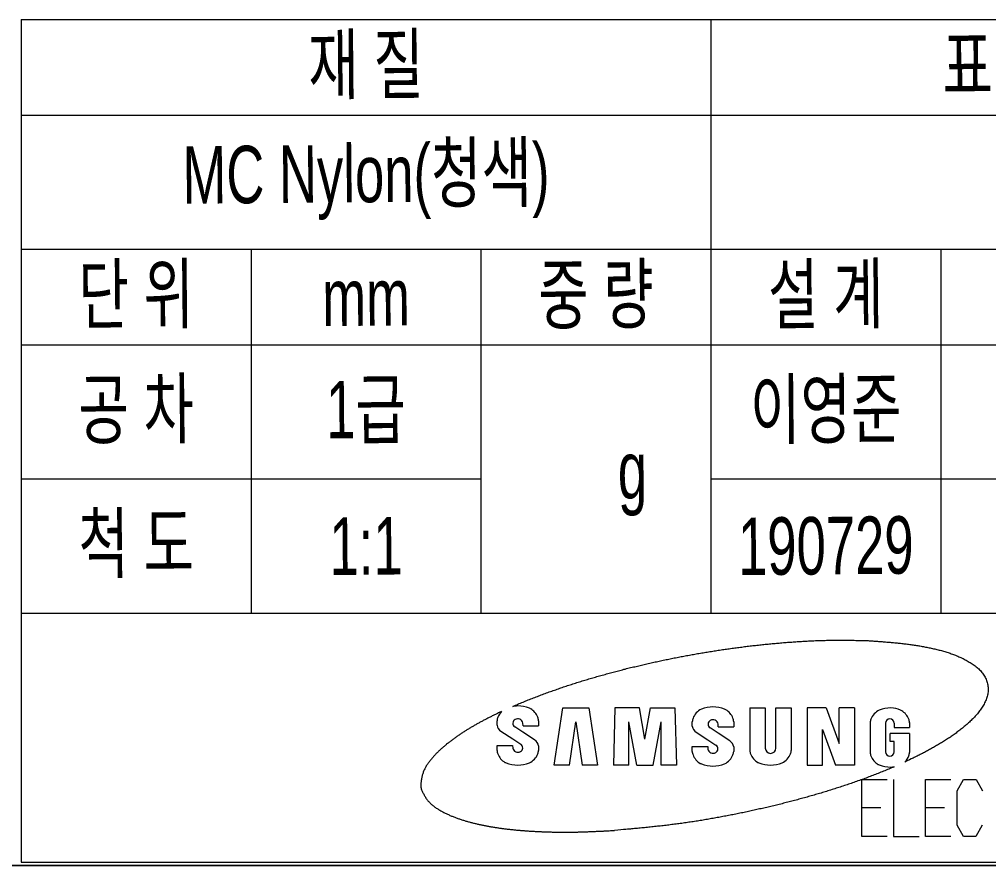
# Model space of a CAD drawing. Header units: millimetres. Extents: x 5 to 411, y 2 to 297.
# Drawn here: x 274.7 to 325.3, y 12.1 to 56.2 of the extents above; entities that cross this region are included whole.
import ezdxf

# ---------------------------------------------------------------- set-up
doc = ezdxf.new("R2010")
doc.units = ezdxf.units.MM
doc.layers.add('1', color=7, linetype='Continuous')
doc.styles.add('굴림', font='굴림')

# ---------------------------------------------------------------- blocks, each defined once
blk = doc.blocks.new('TabularNote1')
at = {"layer": '1', "color": 163, "linetype": 'Continuous', "lineweight": 18}
for p, q in [((274.78, 56.249), (286.78, 56.249)), ((274.78, 56.249), (274.78, 51.249)), ((286.78, 56.249), (298.78, 56.249)), ((298.78, 56.249), (310.78, 56.249)), ((310.78, 56.249), (310.78, 51.249)), ((310.78, 56.249), (322.78, 56.249)), ((322.78, 56.249), (334.78, 56.249)), ((274.78, 51.249), (286.78, 51.249)), ((274.78, 51.249), (274.78, 44.249)), ((286.78, 51.249), (298.78, 51.249)), ((298.78, 51.249), (310.78, 51.249)), ((310.78, 51.249), (322.78, 51.249)), ((310.78, 51.249), (310.78, 44.249)), ((322.78, 51.249), (334.78, 51.249)), ((274.78, 44.249), (286.78, 44.249)), ((274.78, 44.249), (274.78, 39.249)), ((286.78, 44.249), (298.78, 44.249)), ((286.78, 44.249), (286.78, 39.249)), ((298.78, 44.249), (310.78, 44.249)), ((298.78, 44.249), (298.78, 39.249)), ((310.78, 44.249), (322.78, 44.249)), ((310.78, 44.249), (310.78, 39.249)), ((322.78, 44.249), (334.78, 44.249)), ((322.78, 44.249), (322.78, 39.249)), ((274.78, 39.249), (286.78, 39.249)), ((274.78, 39.249), (274.78, 32.249)), ((286.78, 39.249), (298.78, 39.249)), ((286.78, 39.249), (286.78, 32.249)), ((298.78, 39.249), (310.78, 39.249)), ((298.78, 39.249), (298.78, 32.249)), ((310.78, 39.249), (322.78, 39.249)), ((310.78, 39.249), (310.78, 32.249)), ((322.78, 39.249), (334.78, 39.249)), ((322.78, 39.249), (322.78, 32.249)), ((274.78, 32.249), (286.78, 32.249)), ((274.78, 32.249), (274.78, 25.249)), ((286.78, 32.249), (298.78, 32.249)), ((286.78, 32.249), (286.78, 25.249)), ((298.78, 32.249), (298.78, 25.249)), ((310.78, 32.249), (322.78, 32.249)), ((310.78, 32.249), (310.78, 25.249)), ((322.78, 32.249), (334.78, 32.249)), ((322.78, 32.249), (322.78, 25.249)), ((274.78, 25.249), (286.78, 25.249)), ((274.78, 25.249), (274.78, 18.249)), ((286.78, 25.249), (298.78, 25.249)), ((298.78, 25.249), (310.78, 25.249)), ((310.78, 25.249), (322.78, 25.249)), ((322.78, 25.249), (334.78, 25.249)), ((274.78, 18.249), (274.78, 12.249)), ((274.78, 12.249), (286.78, 12.249)), ((286.78, 12.249), (298.78, 12.249)), ((298.78, 12.249), (310.78, 12.249)), ((310.78, 12.249), (322.78, 12.249)), ((322.78, 12.249), (334.78, 12.249))]:
    blk.add_line(p, q, dxfattribs=at)
at = {"layer": '1', "color": 18, "linetype": 'Continuous', "lineweight": 13, "char_height": 3, "attachment_point": 5, "rotation": 0.5, "line_spacing_factor": 1.067592, "style": '굴림'}
for s, insert in [('\\W0.7000;재 질', (292.78, 53.749)), ('\\W0.7000;표 면 처 리', (329.28, 53.749)), ('\\W0.7000;MC Nylon(청색)', (292.78, 47.749)), ('\\W0.7000;단 위', (280.78, 41.749)), ('\\W0.7000;중 량', (304.78, 41.749)), ('\\W0.7000;설 계', (316.78, 41.749)), ('\\W0.7000;mm', (292.78, 41.749)), ('\\W0.7000;공 차', (280.78, 35.749)), ('\\W0.7000;1급', (292.78, 35.749)), ('\\W0.7000;이영준', (316.78, 35.749)), ('\\W0.7000;     g', (304.78, 32.249)), ('\\W0.7000;척 도', (280.78, 28.749)), ('\\W0.7000;1:1', (292.78, 28.749)), ('\\W0.7000;190729', (316.78, 28.749))]:
    blk.add_mtext(s, dxfattribs=dict(at, insert=insert))

msp = doc.modelspace()

# ---------------------------------------------------------------- linework, layer by layer
at = {"layer": '1', "color": 18, "linetype": 'Continuous', "lineweight": 18}
for p, q in [((315.654, 23.779), (315.727, 23.783)), ((315.727, 23.783), (315.799, 23.787)), ((315.799, 23.787), (315.872, 23.791)), ((315.872, 23.791), (315.945, 23.795)), ((315.945, 23.795), (316.018, 23.798)), ((316.018, 23.798), (316.09, 23.802)), ((316.09, 23.802), (316.163, 23.805)), ((316.163, 23.805), (316.236, 23.808)), ((316.236, 23.808), (316.309, 23.811)), ((316.309, 23.811), (316.381, 23.813)), ((316.381, 23.813), (316.454, 23.816)), ((316.454, 23.816), (316.527, 23.818)), ((316.527, 23.818), (316.6, 23.82)), ((316.6, 23.82), (316.673, 23.822)), ((316.673, 23.822), (316.745, 23.824)), ((316.745, 23.824), (316.818, 23.825)), ((316.818, 23.825), (316.891, 23.827)), ((316.891, 23.827), (316.964, 23.828)), ((316.964, 23.828), (317.036, 23.829)), ((317.036, 23.829), (317.109, 23.83)), ((317.109, 23.83), (317.182, 23.83)), ((317.182, 23.83), (317.255, 23.831)), ((317.255, 23.831), (317.328, 23.831)), ((317.328, 23.831), (317.401, 23.832)), ((317.401, 23.832), (317.473, 23.832)), ((317.473, 23.832), (317.546, 23.832)), ((317.546, 23.832), (317.618, 23.831)), ((317.618, 23.831), (317.691, 23.831)), ((317.691, 23.831), (317.765, 23.831)), ((317.765, 23.831), (317.84, 23.83)), ((317.84, 23.83), (317.915, 23.83)), ((317.915, 23.83), (317.985, 23.829)), ((317.985, 23.829), (318.056, 23.828)), ((318.056, 23.828), (318.12, 23.827)), ((318.12, 23.827), (318.183, 23.827)), ((318.183, 23.827), (318.265, 23.826)), ((318.265, 23.826), (318.347, 23.824)), ((318.347, 23.824), (318.473, 23.822)), ((318.473, 23.822), (318.599, 23.82)), ((318.599, 23.82), (318.765, 23.817)), ((318.765, 23.817), (318.93, 23.814)), ((318.93, 23.814), (318.99, 23.81)), ((318.99, 23.81), (319.051, 23.806)), ((319.051, 23.806), (319.112, 23.802)), ((319.112, 23.802), (319.172, 23.797)), ((319.172, 23.797), (319.233, 23.793)), ((319.233, 23.793), (319.293, 23.788)), ((319.293, 23.788), (319.354, 23.784)), ((319.354, 23.784), (319.414, 23.78)), ((310.949, 23.271), (311.021, 23.282)), ((311.021, 23.282), (311.093, 23.293)), ((311.093, 23.293), (311.165, 23.304)), ((311.165, 23.304), (311.237, 23.315)), ((311.237, 23.315), (311.309, 23.326)), ((311.309, 23.326), (311.381, 23.337)), ((311.381, 23.337), (311.453, 23.347)), ((311.453, 23.347), (311.525, 23.358)), ((311.525, 23.358), (311.597, 23.368)), ((311.597, 23.368), (311.669, 23.379)), ((311.669, 23.379), (311.741, 23.389)), ((311.741, 23.389), (311.813, 23.399)), ((311.813, 23.399), (311.885, 23.409)), ((311.885, 23.409), (311.958, 23.419)), ((311.958, 23.419), (312.03, 23.428)), ((312.03, 23.428), (312.102, 23.438)), ((312.102, 23.438), (312.174, 23.448)), ((312.174, 23.448), (312.247, 23.457)), ((312.247, 23.457), (312.319, 23.466)), ((312.319, 23.466), (312.391, 23.476)), ((312.391, 23.476), (312.463, 23.485)), ((312.463, 23.485), (312.536, 23.494)), ((312.536, 23.494), (312.608, 23.503)), ((312.608, 23.503), (312.68, 23.512)), ((312.68, 23.512), (312.752, 23.52)), ((312.752, 23.52), (312.825, 23.529)), ((312.825, 23.529), (312.897, 23.537)), ((312.897, 23.537), (312.969, 23.546)), ((312.969, 23.546), (313.042, 23.554)), ((313.042, 23.554), (313.114, 23.562)), ((313.114, 23.562), (313.186, 23.57)), ((313.186, 23.57), (313.259, 23.578)), ((313.259, 23.578), (313.331, 23.586)), ((313.331, 23.586), (313.404, 23.594)), ((313.404, 23.594), (313.476, 23.601)), ((313.476, 23.601), (313.549, 23.609)), ((313.549, 23.609), (313.621, 23.616)), ((313.621, 23.616), (313.693, 23.623)), ((313.693, 23.623), (313.766, 23.631)), ((313.766, 23.631), (313.838, 23.638)), ((313.838, 23.638), (313.911, 23.645)), ((313.911, 23.645), (313.983, 23.652)), ((313.983, 23.652), (314.056, 23.658)), ((314.056, 23.658), (314.128, 23.665)), ((314.128, 23.665), (314.201, 23.671)), ((314.201, 23.671), (314.273, 23.678)), ((314.273, 23.678), (314.346, 23.684)), ((314.346, 23.684), (314.419, 23.69)), ((314.419, 23.69), (314.491, 23.697)), ((314.491, 23.697), (314.564, 23.703)), ((314.564, 23.703), (314.636, 23.709)), ((314.636, 23.709), (314.709, 23.714)), ((314.709, 23.714), (314.782, 23.72)), ((314.782, 23.72), (314.854, 23.726)), ((314.854, 23.726), (314.927, 23.731)), ((314.927, 23.731), (314.999, 23.737)), ((314.999, 23.737), (315.072, 23.742)), ((315.072, 23.742), (315.145, 23.747)), ((315.145, 23.747), (315.217, 23.752)), ((315.217, 23.752), (315.29, 23.757)), ((315.29, 23.757), (315.363, 23.762)), ((315.363, 23.762), (315.436, 23.766)), ((315.436, 23.766), (315.508, 23.771)), ((315.508, 23.771), (315.581, 23.775)), ((315.581, 23.775), (315.654, 23.779)), ((319.414, 23.78), (319.475, 23.775)), ((319.475, 23.775), (319.535, 23.771)), ((319.535, 23.771), (319.595, 23.766)), ((319.595, 23.766), (319.656, 23.761)), ((319.656, 23.761), (319.716, 23.757)), ((319.716, 23.757), (319.777, 23.752)), ((319.777, 23.752), (319.837, 23.747)), ((319.837, 23.747), (319.898, 23.742)), ((319.898, 23.742), (319.958, 23.737)), ((319.958, 23.737), (320.018, 23.732)), ((320.018, 23.732), (320.079, 23.727)), ((320.079, 23.727), (320.139, 23.721)), ((320.139, 23.721), (320.199, 23.716)), ((320.199, 23.716), (320.26, 23.71)), ((320.26, 23.71), (320.32, 23.705)), ((320.32, 23.705), (320.38, 23.699)), ((320.38, 23.699), (320.44, 23.693)), ((320.44, 23.693), (320.5, 23.687)), ((320.5, 23.687), (320.56, 23.681)), ((320.56, 23.681), (320.621, 23.674)), ((320.621, 23.674), (320.681, 23.668)), ((320.681, 23.668), (320.741, 23.661)), ((320.741, 23.661), (320.801, 23.654)), ((320.801, 23.654), (320.861, 23.647)), ((320.861, 23.647), (320.921, 23.64)), ((320.921, 23.64), (320.981, 23.633)), ((320.981, 23.633), (321.04, 23.625)), ((321.04, 23.625), (321.1, 23.618)), ((321.1, 23.618), (321.16, 23.61)), ((321.16, 23.61), (321.22, 23.602)), ((321.22, 23.602), (321.279, 23.593)), ((321.279, 23.593), (321.339, 23.585)), ((321.339, 23.585), (321.399, 23.576)), ((321.399, 23.576), (321.458, 23.567)), ((321.458, 23.567), (321.518, 23.558)), ((321.518, 23.558), (321.577, 23.549)), ((321.577, 23.549), (321.637, 23.539)), ((321.637, 23.539), (321.696, 23.529)), ((321.696, 23.529), (321.756, 23.519)), ((321.756, 23.519), (321.815, 23.509)), ((321.815, 23.509), (321.874, 23.498)), ((321.874, 23.498), (321.933, 23.487)), ((321.933, 23.487), (321.992, 23.476)), ((321.992, 23.476), (322.051, 23.464)), ((322.051, 23.464), (322.11, 23.453)), ((322.11, 23.453), (322.169, 23.441)), ((322.169, 23.441), (322.228, 23.428)), ((322.228, 23.428), (322.287, 23.416)), ((322.287, 23.416), (322.346, 23.403)), ((322.346, 23.403), (322.405, 23.389)), ((322.405, 23.389), (322.463, 23.376)), ((322.463, 23.376), (322.522, 23.362)), ((322.522, 23.362), (322.58, 23.348)), ((322.58, 23.348), (322.639, 23.333)), ((322.639, 23.333), (322.697, 23.318)), ((322.697, 23.318), (322.755, 23.303)), ((322.755, 23.303), (322.814, 23.287)), ((322.814, 23.287), (322.872, 23.271)), ((308.155, 22.755), (308.226, 22.771)), ((308.226, 22.771), (308.298, 22.786)), ((308.298, 22.786), (308.369, 22.8)), ((308.369, 22.8), (308.44, 22.815)), ((308.44, 22.815), (308.512, 22.83)), ((308.512, 22.83), (308.583, 22.845)), ((308.583, 22.845), (308.654, 22.859)), ((308.654, 22.859), (308.726, 22.874)), ((308.726, 22.874), (308.797, 22.888)), ((308.797, 22.888), (308.869, 22.902)), ((308.869, 22.902), (308.94, 22.916)), ((308.94, 22.916), (309.012, 22.93)), ((309.012, 22.93), (309.083, 22.944)), ((309.083, 22.944), (309.155, 22.958)), ((309.155, 22.958), (309.226, 22.972)), ((309.226, 22.972), (309.298, 22.985)), ((309.298, 22.985), (309.369, 22.999)), ((309.369, 22.999), (309.441, 23.012)), ((309.441, 23.012), (309.512, 23.025)), ((309.512, 23.025), (309.584, 23.039)), ((309.584, 23.039), (309.656, 23.052)), ((309.656, 23.052), (309.727, 23.065)), ((309.727, 23.065), (309.799, 23.078)), ((309.799, 23.078), (309.871, 23.091)), ((309.871, 23.091), (309.943, 23.103)), ((309.943, 23.103), (310.014, 23.116)), ((310.014, 23.116), (310.086, 23.128)), ((310.086, 23.128), (310.158, 23.141)), ((310.158, 23.141), (310.23, 23.153)), ((310.23, 23.153), (310.301, 23.165)), ((310.301, 23.165), (310.373, 23.178)), ((310.373, 23.178), (310.445, 23.19)), ((310.445, 23.19), (310.517, 23.201)), ((310.517, 23.201), (310.589, 23.213)), ((310.589, 23.213), (310.661, 23.225)), ((310.661, 23.225), (310.733, 23.237)), ((310.733, 23.237), (310.805, 23.248)), ((310.805, 23.248), (310.877, 23.26)), ((310.877, 23.26), (310.949, 23.271)), ((322.872, 23.271), (322.93, 23.255)), ((322.93, 23.255), (322.987, 23.238)), ((322.987, 23.238), (323.045, 23.22)), ((323.045, 23.22), (323.103, 23.202)), ((323.103, 23.202), (323.16, 23.184)), ((323.16, 23.184), (323.218, 23.165)), ((323.218, 23.165), (323.275, 23.146)), ((323.275, 23.146), (323.332, 23.126)), ((323.332, 23.126), (323.389, 23.105)), ((323.389, 23.105), (323.445, 23.084)), ((323.445, 23.084), (323.502, 23.063)), ((323.502, 23.063), (323.558, 23.041)), ((323.558, 23.041), (323.614, 23.018)), ((323.614, 23.018), (323.67, 22.994)), ((323.67, 22.994), (323.726, 22.97)), ((323.726, 22.97), (323.781, 22.946)), ((323.781, 22.946), (323.837, 22.92)), ((323.837, 22.92), (323.892, 22.894)), ((323.892, 22.894), (323.947, 22.868)), ((323.947, 22.868), (324.001, 22.84)), ((324.001, 22.84), (324.056, 22.812)), ((324.056, 22.812), (324.11, 22.783)), ((324.11, 22.783), (324.164, 22.753)), ((306.028, 22.255), (306.099, 22.273)), ((306.099, 22.273), (306.169, 22.292)), ((306.169, 22.292), (306.24, 22.31)), ((306.24, 22.31), (306.311, 22.327)), ((306.311, 22.327), (306.381, 22.345)), ((306.381, 22.345), (306.452, 22.363)), ((306.452, 22.363), (306.523, 22.38)), ((306.523, 22.38), (306.593, 22.398)), ((306.593, 22.398), (306.664, 22.415)), ((306.664, 22.415), (306.735, 22.432)), ((306.735, 22.432), (306.806, 22.449)), ((306.806, 22.449), (306.876, 22.466)), ((306.876, 22.466), (306.947, 22.483)), ((306.947, 22.483), (307.018, 22.5)), ((307.018, 22.5), (307.089, 22.517)), ((307.089, 22.517), (307.16, 22.533)), ((307.16, 22.533), (307.231, 22.55)), ((307.231, 22.55), (307.302, 22.566)), ((307.302, 22.566), (307.373, 22.583)), ((307.373, 22.583), (307.444, 22.599)), ((307.444, 22.599), (307.515, 22.615)), ((307.515, 22.615), (307.586, 22.631)), ((307.586, 22.631), (307.657, 22.647)), ((307.657, 22.647), (307.728, 22.663)), ((307.728, 22.663), (307.799, 22.678)), ((307.799, 22.678), (307.87, 22.694)), ((307.87, 22.694), (307.941, 22.71)), ((307.941, 22.71), (308.013, 22.725)), ((308.013, 22.725), (308.084, 22.74)), ((308.084, 22.74), (308.155, 22.755)), ((324.164, 22.753), (324.217, 22.723)), ((324.217, 22.723), (324.27, 22.692)), ((324.27, 22.692), (324.323, 22.66)), ((324.323, 22.66), (324.376, 22.627)), ((324.376, 22.627), (324.427, 22.593)), ((324.427, 22.593), (324.478, 22.558)), ((324.478, 22.558), (324.528, 22.523)), ((324.528, 22.523), (324.578, 22.486)), ((324.578, 22.486), (324.626, 22.448)), ((324.626, 22.448), (324.673, 22.409)), ((324.673, 22.409), (324.72, 22.369)), ((324.72, 22.369), (324.764, 22.328)), ((324.764, 22.328), (324.808, 22.285)), ((324.808, 22.285), (324.85, 22.242)), ((304.205, 21.744), (304.275, 21.765)), ((304.275, 21.765), (304.344, 21.786)), ((304.344, 21.786), (304.414, 21.807)), ((304.414, 21.807), (304.484, 21.827)), ((304.484, 21.827), (304.554, 21.848)), ((304.554, 21.848), (304.624, 21.868)), ((304.624, 21.868), (304.694, 21.889)), ((304.694, 21.889), (304.764, 21.909)), ((304.764, 21.909), (304.834, 21.929)), ((304.834, 21.929), (304.904, 21.949)), ((304.904, 21.949), (304.974, 21.969)), ((304.974, 21.969), (305.044, 21.989)), ((305.044, 21.989), (305.114, 22.009)), ((305.114, 22.009), (305.184, 22.029)), ((305.184, 22.029), (305.254, 22.048)), ((305.254, 22.048), (305.324, 22.067)), ((305.324, 22.067), (305.395, 22.087)), ((305.395, 22.087), (305.465, 22.106)), ((305.465, 22.106), (305.535, 22.125)), ((305.535, 22.125), (305.606, 22.144)), ((305.606, 22.144), (305.676, 22.163)), ((305.676, 22.163), (305.746, 22.181)), ((305.746, 22.181), (305.817, 22.2)), ((305.817, 22.2), (305.887, 22.219)), ((305.887, 22.219), (305.958, 22.237)), ((305.958, 22.237), (306.028, 22.255)), ((324.85, 22.242), (324.89, 22.197)), ((324.89, 22.197), (324.929, 22.151)), ((324.929, 22.151), (324.966, 22.103)), ((324.966, 22.103), (325.002, 22.054)), ((325.002, 22.054), (325.035, 22.004)), ((325.035, 22.004), (325.067, 21.952)), ((325.067, 21.952), (325.096, 21.899)), ((325.096, 21.899), (325.123, 21.844)), ((325.123, 21.844), (325.148, 21.788)), ((325.148, 21.788), (325.171, 21.731)), ((302.681, 21.248), (302.75, 21.272)), ((302.75, 21.272), (302.818, 21.296)), ((302.818, 21.296), (302.887, 21.319)), ((302.887, 21.319), (302.956, 21.343)), ((302.956, 21.343), (303.025, 21.366)), ((303.025, 21.366), (303.094, 21.389)), ((303.094, 21.389), (303.163, 21.413)), ((303.163, 21.413), (303.233, 21.435)), ((303.233, 21.435), (303.302, 21.458)), ((303.302, 21.458), (303.371, 21.481)), ((303.371, 21.481), (303.44, 21.504)), ((303.44, 21.504), (303.51, 21.526)), ((303.51, 21.526), (303.579, 21.548)), ((303.579, 21.548), (303.648, 21.57)), ((303.648, 21.57), (303.718, 21.593)), ((303.718, 21.593), (303.787, 21.614)), ((303.787, 21.614), (303.857, 21.636)), ((303.857, 21.636), (303.926, 21.658)), ((303.926, 21.658), (303.996, 21.68)), ((303.996, 21.68), (304.066, 21.701)), ((304.066, 21.701), (304.135, 21.722)), ((304.135, 21.722), (304.205, 21.744)), ((325.171, 21.731), (325.191, 21.674)), ((325.191, 21.674), (325.208, 21.615)), ((325.208, 21.615), (325.224, 21.556)), ((325.224, 21.556), (325.236, 21.496)), ((325.236, 21.496), (325.245, 21.436)), ((325.245, 21.436), (325.252, 21.375)), ((325.252, 21.375), (325.256, 21.315)), ((325.257, 21.255), (325.255, 21.194)), ((325.256, 21.315), (325.257, 21.255)), ((301.316, 20.74), (301.384, 20.767)), ((301.384, 20.767), (301.452, 20.794)), ((301.452, 20.794), (301.519, 20.82)), ((301.519, 20.82), (301.587, 20.847)), ((301.587, 20.847), (301.655, 20.873)), ((301.655, 20.873), (301.723, 20.899)), ((301.723, 20.899), (301.791, 20.925)), ((301.791, 20.925), (301.859, 20.95)), ((301.859, 20.95), (301.928, 20.976)), ((301.928, 20.976), (301.996, 21.001)), ((301.996, 21.001), (302.064, 21.027)), ((302.064, 21.027), (302.132, 21.052)), ((302.132, 21.052), (302.201, 21.077)), ((302.201, 21.077), (302.269, 21.102)), ((302.269, 21.102), (302.338, 21.127)), ((302.338, 21.127), (302.406, 21.151)), ((302.406, 21.151), (302.475, 21.176)), ((302.475, 21.176), (302.543, 21.2)), ((302.543, 21.2), (302.612, 21.224)), ((302.612, 21.224), (302.681, 21.248)), ((325.167, 20.781), (325.145, 20.723)), ((325.186, 20.839), (325.167, 20.781)), ((325.204, 20.897), (325.186, 20.839)), ((325.219, 20.956), (325.204, 20.897)), ((325.232, 21.015), (325.219, 20.956)), ((325.242, 21.074), (325.232, 21.015)), ((325.25, 21.134), (325.242, 21.074)), ((325.255, 21.194), (325.25, 21.134)), ((300.443, 20.376), (300.509, 20.405)), ((300.509, 20.405), (300.576, 20.435)), ((300.576, 20.435), (300.643, 20.463)), ((300.643, 20.463), (300.71, 20.492)), ((300.71, 20.492), (300.777, 20.52)), ((300.777, 20.52), (300.844, 20.548)), ((300.844, 20.548), (300.911, 20.576)), ((300.911, 20.576), (300.978, 20.604)), ((300.978, 20.604), (301.046, 20.632)), ((301.046, 20.632), (301.113, 20.659)), ((301.113, 20.659), (301.181, 20.687)), ((301.181, 20.687), (301.248, 20.714)), ((301.248, 20.714), (301.316, 20.74)), ((302.604, 17.308), (303.057, 20.294)), ((303.057, 20.294), (304.416, 20.294)), ((304.416, 20.294), (304.868, 17.308)), ((305.775, 20.294), (305.692, 17.308)), ((307.051, 20.294), (305.775, 20.294)), ((307.339, 18.667), (307.051, 20.294)), ((307.339, 18.667), (307.628, 20.294)), ((307.628, 20.294), (308.904, 20.294)), ((308.904, 20.294), (308.987, 17.308)), ((312.816, 20.294), (312.816, 18.066)), ((312.816, 20.294), (313.619, 20.294)), ((313.619, 20.294), (313.619, 18.199)), ((314.175, 18.199), (314.175, 20.294)), ((314.175, 20.294), (314.978, 20.294)), ((314.978, 20.294), (314.978, 18.077)), ((315.801, 20.294), (315.801, 17.308)), ((316.79, 20.294), (315.801, 20.294)), ((316.79, 20.294), (317.469, 18.441)), ((317.469, 18.441), (317.469, 20.294)), ((318.272, 20.294), (317.469, 20.294)), ((318.272, 20.294), (318.272, 17.308)), ((324.914, 20.287), (324.88, 20.236)), ((324.947, 20.339), (324.914, 20.287)), ((324.98, 20.392), (324.947, 20.339)), ((325.011, 20.445), (324.98, 20.392)), ((325.041, 20.499), (325.011, 20.445)), ((325.069, 20.554), (325.041, 20.499)), ((325.096, 20.61), (325.069, 20.554)), ((325.121, 20.666), (325.096, 20.61)), ((325.145, 20.723), (325.121, 20.666)), ((299.092, 19.733), (299.052, 19.713)), ((299.132, 19.754), (299.092, 19.733)), ((299.171, 19.774), (299.132, 19.754)), ((299.211, 19.794), (299.171, 19.774)), ((299.251, 19.814), (299.211, 19.794)), ((299.291, 19.834), (299.251, 19.814)), ((299.331, 19.854), (299.291, 19.834)), ((299.371, 19.874), (299.331, 19.854)), ((299.41, 19.893), (299.371, 19.874)), ((299.45, 19.913), (299.41, 19.893)), ((299.49, 19.933), (299.45, 19.913)), ((299.53, 19.953), (299.49, 19.933)), ((299.57, 19.972), (299.53, 19.953)), ((299.61, 19.992), (299.57, 19.972)), ((299.65, 20.011), (299.61, 19.992)), ((299.691, 20.031), (299.65, 20.011)), ((299.731, 20.05), (299.691, 20.031)), ((299.771, 20.07), (299.731, 20.05)), ((299.811, 20.089), (299.771, 20.07)), ((299.851, 20.109), (299.811, 20.089)), ((324.495, 19.767), (324.452, 19.724)), ((324.536, 19.811), (324.495, 19.767)), ((324.577, 19.856), (324.536, 19.811)), ((324.618, 19.901), (324.577, 19.856)), ((324.657, 19.946), (324.618, 19.901)), ((324.696, 19.993), (324.657, 19.946)), ((324.735, 20.04), (324.696, 19.993)), ((324.772, 20.088), (324.735, 20.04)), ((324.809, 20.136), (324.772, 20.088)), ((324.845, 20.186), (324.809, 20.136)), ((324.88, 20.236), (324.845, 20.186)), ((298.196, 19.237), (298.158, 19.214)), ((298.234, 19.26), (298.196, 19.237)), ((298.273, 19.283), (298.234, 19.26)), ((298.311, 19.305), (298.273, 19.283)), ((298.35, 19.328), (298.311, 19.305)), ((298.388, 19.35), (298.35, 19.328)), ((298.427, 19.373), (298.388, 19.35)), ((298.465, 19.395), (298.427, 19.373)), ((298.504, 19.417), (298.465, 19.395)), ((298.543, 19.439), (298.504, 19.417)), ((298.581, 19.461), (298.543, 19.439)), ((298.62, 19.482), (298.581, 19.461)), ((298.659, 19.504), (298.62, 19.482)), ((298.698, 19.525), (298.659, 19.504)), ((298.737, 19.547), (298.698, 19.525)), ((298.777, 19.568), (298.737, 19.547)), ((298.816, 19.589), (298.777, 19.568)), ((298.855, 19.61), (298.816, 19.589)), ((298.894, 19.631), (298.855, 19.61)), ((298.934, 19.651), (298.894, 19.631)), ((298.973, 19.672), (298.934, 19.651)), ((299.013, 19.693), (298.973, 19.672)), ((299.052, 19.713), (299.013, 19.693)), ((299.618, 19.388), (299.618, 19.628)), ((300.961, 19.025), (300.545, 19.299)), ((300.977, 19.367), (300.965, 19.505)), ((300.977, 19.367), (301.78, 19.367)), ((301.78, 19.628), (301.78, 19.367)), ((303.407, 17.308), (303.736, 19.573)), ((303.736, 19.573), (304.066, 17.308)), ((306.495, 17.308), (306.495, 19.573)), ((306.907, 17.308), (306.495, 19.573)), ((307.772, 17.308), (308.183, 19.573)), ((308.183, 17.308), (308.183, 19.573)), ((309.81, 19.336), (309.81, 19.577)), ((311.153, 18.974), (310.736, 19.247)), ((311.169, 19.316), (311.156, 19.454)), ((311.169, 19.316), (311.972, 19.316)), ((311.972, 19.576), (311.972, 19.316)), ((319.095, 19.525), (319.095, 17.974)), ((319.899, 19.493), (319.899, 18.006)), ((320.346, 19.493), (320.347, 19.264)), ((320.347, 19.264), (321.15, 19.264)), ((321.15, 19.525), (321.15, 19.264)), ((323.912, 19.243), (323.864, 19.205)), ((323.958, 19.281), (323.912, 19.243)), ((324.005, 19.319), (323.958, 19.281)), ((324.051, 19.358), (324.005, 19.319)), ((324.097, 19.397), (324.051, 19.358)), ((324.143, 19.436), (324.097, 19.397)), ((324.189, 19.476), (324.143, 19.436)), ((324.234, 19.516), (324.189, 19.476)), ((324.278, 19.557), (324.234, 19.516)), ((324.323, 19.598), (324.278, 19.557)), ((324.366, 19.639), (324.323, 19.598)), ((324.41, 19.682), (324.366, 19.639)), ((324.452, 19.724), (324.41, 19.682)), ((297.414, 18.724), (297.378, 18.698)), ((297.45, 18.75), (297.414, 18.724)), ((297.486, 18.776), (297.45, 18.75)), ((297.523, 18.802), (297.486, 18.776)), ((297.56, 18.827), (297.523, 18.802)), ((297.596, 18.852), (297.56, 18.827)), ((297.633, 18.877), (297.596, 18.852)), ((297.67, 18.902), (297.633, 18.877)), ((297.707, 18.927), (297.67, 18.902)), ((297.744, 18.952), (297.707, 18.927)), ((297.781, 18.976), (297.744, 18.952)), ((297.819, 19.001), (297.781, 18.976)), ((297.856, 19.025), (297.819, 19.001)), ((297.894, 19.049), (297.856, 19.025)), ((297.931, 19.073), (297.894, 19.049)), ((297.969, 19.097), (297.931, 19.073)), ((298.007, 19.121), (297.969, 19.097)), ((298.044, 19.144), (298.007, 19.121)), ((298.082, 19.168), (298.044, 19.144)), ((298.12, 19.191), (298.082, 19.168)), ((298.158, 19.214), (298.12, 19.191)), ((299.818, 19.084), (300.438, 18.677)), ((301.581, 18.621), (300.961, 19.025)), ((310.009, 19.032), (310.629, 18.626)), ((311.773, 18.569), (311.153, 18.974)), ((316.604, 17.308), (316.604, 19.161)), ((316.604, 19.161), (317.284, 17.308)), ((321.15, 18.955), (320.141, 18.955)), ((320.141, 18.543), (320.141, 18.955)), ((321.15, 18.955), (321.15, 17.974)), ((323.231, 18.741), (323.181, 18.708)), ((323.281, 18.775), (323.231, 18.741)), ((323.331, 18.809), (323.281, 18.775)), ((323.38, 18.844), (323.331, 18.809)), ((323.43, 18.879), (323.38, 18.844)), ((323.479, 18.914), (323.43, 18.879)), ((323.528, 18.949), (323.479, 18.914)), ((323.577, 18.985), (323.528, 18.949)), ((323.625, 19.021), (323.577, 18.985)), ((323.674, 19.057), (323.625, 19.021)), ((323.722, 19.093), (323.674, 19.057)), ((323.769, 19.13), (323.722, 19.093)), ((323.817, 19.167), (323.769, 19.13)), ((323.864, 19.205), (323.817, 19.167)), ((296.784, 18.229), (296.75, 18.2)), ((296.817, 18.258), (296.784, 18.229)), ((296.851, 18.287), (296.817, 18.258)), ((296.885, 18.316), (296.851, 18.287)), ((296.919, 18.345), (296.885, 18.316)), ((296.954, 18.373), (296.919, 18.345)), ((296.988, 18.401), (296.954, 18.373)), ((297.023, 18.429), (296.988, 18.401)), ((297.058, 18.457), (297.023, 18.429)), ((297.093, 18.484), (297.058, 18.457)), ((297.128, 18.512), (297.093, 18.484)), ((297.163, 18.539), (297.128, 18.512)), ((297.198, 18.566), (297.163, 18.539)), ((297.234, 18.593), (297.198, 18.566)), ((297.27, 18.619), (297.234, 18.593)), ((297.306, 18.646), (297.27, 18.619)), ((297.341, 18.672), (297.306, 18.646)), ((297.378, 18.698), (297.341, 18.672)), ((299.618, 18.077), (299.618, 18.338)), ((299.618, 18.338), (300.421, 18.338)), ((300.421, 18.338), (300.434, 18.199)), ((300.438, 18.677), (300.854, 18.406)), ((301.78, 18.317), (301.78, 18.077)), ((309.81, 18.025), (309.81, 18.286)), ((309.81, 18.286), (310.613, 18.286)), ((310.613, 18.286), (310.625, 18.148)), ((310.629, 18.626), (311.046, 18.355)), ((311.972, 18.266), (311.972, 18.025)), ((320.347, 18.543), (320.141, 18.543)), ((320.346, 18.006), (320.347, 18.543)), ((322.407, 18.234), (322.355, 18.204)), ((322.46, 18.264), (322.407, 18.234)), ((322.512, 18.294), (322.46, 18.264)), ((322.565, 18.324), (322.512, 18.294)), ((322.617, 18.355), (322.565, 18.324)), ((322.669, 18.386), (322.617, 18.355)), ((322.721, 18.417), (322.669, 18.386)), ((322.772, 18.448), (322.721, 18.417)), ((322.824, 18.479), (322.772, 18.448)), ((322.875, 18.511), (322.824, 18.479)), ((322.927, 18.543), (322.875, 18.511)), ((322.978, 18.576), (322.927, 18.543)), ((323.029, 18.608), (322.978, 18.576)), ((323.08, 18.641), (323.029, 18.608)), ((323.13, 18.674), (323.08, 18.641)), ((323.181, 18.708), (323.13, 18.674)), ((296.277, 17.728), (296.247, 17.694)), ((296.306, 17.762), (296.277, 17.728)), ((296.336, 17.795), (296.306, 17.762)), ((296.367, 17.828), (296.336, 17.795)), ((296.397, 17.86), (296.367, 17.828)), ((296.428, 17.892), (296.397, 17.86)), ((296.459, 17.924), (296.428, 17.892)), ((296.491, 17.956), (296.459, 17.924)), ((296.522, 17.987), (296.491, 17.956)), ((296.554, 18.018), (296.522, 17.987)), ((296.586, 18.049), (296.554, 18.018)), ((296.619, 18.08), (296.586, 18.049)), ((296.651, 18.11), (296.619, 18.08)), ((296.684, 18.14), (296.651, 18.11)), ((296.717, 18.17), (296.684, 18.14)), ((296.75, 18.2), (296.717, 18.17)), ((321.458, 17.737), (321.397, 17.707)), ((321.505, 17.76), (321.458, 17.737)), ((321.552, 17.784), (321.505, 17.76)), ((321.605, 17.81), (321.552, 17.784)), ((321.657, 17.836), (321.605, 17.81)), ((321.713, 17.864), (321.657, 17.836)), ((321.768, 17.892), (321.713, 17.864)), ((321.822, 17.92), (321.768, 17.892)), ((321.876, 17.948), (321.822, 17.92)), ((321.929, 17.975), (321.876, 17.948)), ((321.983, 18.003), (321.929, 17.975)), ((322.036, 18.031), (321.983, 18.003)), ((322.089, 18.059), (322.036, 18.031)), ((322.142, 18.088), (322.089, 18.059)), ((322.196, 18.117), (322.142, 18.088)), ((322.249, 18.146), (322.196, 18.117)), ((322.302, 18.175), (322.249, 18.146)), ((322.355, 18.204), (322.302, 18.175)), ((295.903, 17.225), (295.881, 17.187)), ((295.926, 17.264), (295.903, 17.225)), ((295.949, 17.302), (295.926, 17.264)), ((295.973, 17.339), (295.949, 17.302)), ((295.998, 17.376), (295.973, 17.339)), ((296.024, 17.413), (295.998, 17.376)), ((296.05, 17.449), (296.024, 17.413)), ((296.077, 17.485), (296.05, 17.449)), ((296.104, 17.521), (296.077, 17.485)), ((296.132, 17.556), (296.104, 17.521)), ((296.16, 17.591), (296.132, 17.556)), ((296.189, 17.626), (296.16, 17.591)), ((296.218, 17.66), (296.189, 17.626)), ((296.247, 17.694), (296.218, 17.66)), ((303.407, 17.308), (302.604, 17.308)), ((304.868, 17.308), (304.066, 17.308)), ((306.495, 17.308), (305.692, 17.308)), ((306.907, 17.308), (307.772, 17.308)), ((308.987, 17.308), (308.183, 17.308)), ((315.801, 17.308), (316.604, 17.308)), ((318.272, 17.308), (317.284, 17.308)), ((320.349, 17.221), (320.28, 17.192)), ((321.025, 17.527), (320.902, 17.467)), ((321.148, 17.586), (321.025, 17.527)), ((321.242, 17.632), (321.148, 17.586)), ((321.336, 17.677), (321.242, 17.632)), ((321.397, 17.707), (321.336, 17.677)), ((295.705, 16.732), (295.694, 16.689)), ((295.716, 16.776), (295.705, 16.732)), ((295.728, 16.818), (295.716, 16.776)), ((295.741, 16.861), (295.728, 16.818)), ((295.754, 16.903), (295.741, 16.861)), ((295.769, 16.945), (295.754, 16.903)), ((295.785, 16.986), (295.769, 16.945)), ((295.802, 17.027), (295.785, 16.986)), ((295.821, 17.068), (295.802, 17.027)), ((295.84, 17.108), (295.821, 17.068)), ((295.86, 17.147), (295.84, 17.108)), ((295.881, 17.187), (295.86, 17.147)), ((319.094, 16.714), (319.024, 16.688)), ((319.165, 16.741), (319.094, 16.714)), ((319.235, 16.768), (319.165, 16.741)), ((319.305, 16.795), (319.235, 16.768)), ((319.375, 16.822), (319.305, 16.795)), ((319.445, 16.849), (319.375, 16.822)), ((319.515, 16.876), (319.445, 16.849)), ((319.585, 16.904), (319.515, 16.876)), ((319.655, 16.932), (319.585, 16.904)), ((319.725, 16.96), (319.655, 16.932)), ((319.794, 16.988), (319.725, 16.96)), ((319.864, 17.017), (319.794, 16.988)), ((319.934, 17.046), (319.864, 17.017)), ((320.003, 17.075), (319.934, 17.046)), ((320.072, 17.104), (320.003, 17.075)), ((320.142, 17.133), (320.072, 17.104)), ((320.211, 17.162), (320.142, 17.133)), ((320.28, 17.192), (320.211, 17.162)), ((295.638, 16.288), (295.636, 16.243)), ((295.636, 16.243), (295.638, 16.199)), ((295.641, 16.333), (295.638, 16.288)), ((295.638, 16.199), (295.642, 16.155)), ((295.645, 16.378), (295.641, 16.333)), ((295.65, 16.423), (295.645, 16.378)), ((295.656, 16.468), (295.65, 16.423)), ((295.662, 16.512), (295.656, 16.468)), ((295.669, 16.557), (295.662, 16.512)), ((295.677, 16.601), (295.669, 16.557)), ((295.685, 16.645), (295.677, 16.601)), ((295.694, 16.689), (295.685, 16.645)), ((317.677, 16.212), (317.605, 16.189)), ((317.748, 16.236), (317.677, 16.212)), ((317.82, 16.26), (317.748, 16.236)), ((317.891, 16.284), (317.82, 16.26)), ((317.962, 16.308), (317.891, 16.284)), ((318.033, 16.332), (317.962, 16.308)), ((318.104, 16.357), (318.033, 16.332)), ((318.175, 16.381), (318.104, 16.357)), ((318.246, 16.406), (318.175, 16.381)), ((318.317, 16.431), (318.246, 16.406)), ((318.388, 16.456), (318.317, 16.431)), ((318.459, 16.481), (318.388, 16.456)), ((318.53, 16.507), (318.459, 16.481)), ((318.601, 16.532), (318.53, 16.507)), ((318.671, 16.558), (318.601, 16.532)), ((318.742, 16.583), (318.671, 16.558)), ((318.813, 16.609), (318.742, 16.583)), ((318.883, 16.635), (318.813, 16.609)), ((318.954, 16.662), (318.883, 16.635)), ((319.024, 16.688), (318.954, 16.662)), ((295.642, 16.155), (295.65, 16.111)), ((295.65, 16.111), (295.662, 16.069)), ((295.662, 16.069), (295.676, 16.026)), ((295.676, 16.026), (295.693, 15.985)), ((295.693, 15.985), (295.711, 15.944)), ((295.711, 15.944), (295.731, 15.903)), ((295.731, 15.903), (295.751, 15.863)), ((295.751, 15.863), (295.772, 15.823)), ((295.772, 15.823), (295.793, 15.783)), ((295.793, 15.783), (295.815, 15.744)), ((295.815, 15.744), (295.837, 15.705)), ((295.837, 15.705), (295.86, 15.666)), ((316.023, 15.703), (315.951, 15.683)), ((316.096, 15.724), (316.023, 15.703)), ((316.168, 15.745), (316.096, 15.724)), ((316.24, 15.766), (316.168, 15.745)), ((316.312, 15.787), (316.24, 15.766)), ((316.385, 15.808), (316.312, 15.787)), ((316.457, 15.829), (316.385, 15.808)), ((316.529, 15.851), (316.457, 15.829)), ((316.601, 15.872), (316.529, 15.851)), ((316.673, 15.894), (316.601, 15.872)), ((316.745, 15.916), (316.673, 15.894)), ((316.817, 15.938), (316.745, 15.916)), ((316.889, 15.96), (316.817, 15.938)), ((316.961, 15.982), (316.889, 15.96)), ((317.032, 16.005), (316.961, 15.982)), ((317.104, 16.027), (317.032, 16.005)), ((317.176, 16.05), (317.104, 16.027)), ((317.248, 16.073), (317.176, 16.05)), ((317.319, 16.096), (317.248, 16.073)), ((317.391, 16.119), (317.319, 16.096)), ((317.462, 16.142), (317.391, 16.119)), ((317.534, 16.165), (317.462, 16.142)), ((317.605, 16.189), (317.534, 16.165)), ((295.86, 15.666), (295.883, 15.629)), ((295.883, 15.629), (295.907, 15.591)), ((295.907, 15.591), (295.932, 15.555)), ((295.932, 15.555), (295.958, 15.519)), ((295.958, 15.519), (295.985, 15.484)), ((295.985, 15.484), (296.013, 15.449)), ((296.013, 15.449), (296.042, 15.416)), ((296.042, 15.416), (296.071, 15.383)), ((296.071, 15.383), (296.102, 15.351)), ((296.102, 15.351), (296.133, 15.32)), ((296.133, 15.32), (296.166, 15.289)), ((296.166, 15.289), (296.199, 15.259)), ((296.199, 15.259), (296.233, 15.23)), ((296.233, 15.23), (296.267, 15.201)), ((296.267, 15.201), (296.302, 15.174)), ((314.06, 15.188), (313.987, 15.17)), ((314.133, 15.206), (314.06, 15.188)), ((314.206, 15.223), (314.133, 15.206)), ((314.279, 15.241), (314.206, 15.223)), ((314.352, 15.259), (314.279, 15.241)), ((314.425, 15.277), (314.352, 15.259)), ((314.498, 15.295), (314.425, 15.277)), ((314.571, 15.314), (314.498, 15.295)), ((314.644, 15.332), (314.571, 15.314)), ((314.717, 15.351), (314.644, 15.332)), ((314.789, 15.369), (314.717, 15.351)), ((314.862, 15.388), (314.789, 15.369)), ((314.935, 15.407), (314.862, 15.388)), ((315.008, 15.426), (314.935, 15.407)), ((315.081, 15.445), (315.008, 15.426)), ((315.153, 15.464), (315.081, 15.445)), ((315.226, 15.483), (315.153, 15.464)), ((315.299, 15.503), (315.226, 15.483)), ((315.371, 15.522), (315.299, 15.503)), ((315.444, 15.542), (315.371, 15.522)), ((315.516, 15.562), (315.444, 15.542)), ((315.589, 15.581), (315.516, 15.562)), ((315.661, 15.601), (315.589, 15.581)), ((315.734, 15.622), (315.661, 15.601)), ((315.806, 15.642), (315.734, 15.622)), ((315.879, 15.662), (315.806, 15.642)), ((315.951, 15.683), (315.879, 15.662)), ((296.302, 15.174), (296.338, 15.146)), ((296.338, 15.146), (296.374, 15.12)), ((296.374, 15.12), (296.411, 15.094)), ((296.411, 15.094), (296.448, 15.068)), ((296.448, 15.068), (296.485, 15.043)), ((296.485, 15.043), (296.523, 15.019)), ((296.523, 15.019), (296.562, 14.995)), ((296.562, 14.995), (296.6, 14.971)), ((296.6, 14.971), (296.639, 14.948)), ((296.639, 14.948), (296.678, 14.926)), ((296.678, 14.926), (296.717, 14.904)), ((296.717, 14.904), (296.756, 14.882)), ((296.756, 14.882), (296.796, 14.861)), ((296.796, 14.861), (296.835, 14.84)), ((296.835, 14.84), (296.875, 14.819)), ((296.875, 14.819), (296.915, 14.799)), ((296.915, 14.799), (296.955, 14.779)), ((296.955, 14.779), (296.995, 14.76)), ((296.995, 14.76), (297.036, 14.741)), ((297.036, 14.741), (297.076, 14.722)), ((297.076, 14.722), (297.117, 14.704)), ((297.117, 14.704), (297.158, 14.686)), ((297.158, 14.686), (297.199, 14.668)), ((311.708, 14.676), (311.634, 14.662)), ((311.782, 14.691), (311.708, 14.676)), ((311.856, 14.705), (311.782, 14.691)), ((311.929, 14.72), (311.856, 14.705)), ((312.003, 14.735), (311.929, 14.72)), ((312.077, 14.749), (312.003, 14.735)), ((312.151, 14.764), (312.077, 14.749)), ((312.224, 14.779), (312.151, 14.764)), ((312.298, 14.794), (312.224, 14.779)), ((312.372, 14.81), (312.298, 14.794)), ((312.445, 14.825), (312.372, 14.81)), ((312.519, 14.84), (312.445, 14.825)), ((312.593, 14.856), (312.519, 14.84)), ((312.666, 14.872), (312.593, 14.856)), ((312.74, 14.887), (312.666, 14.872)), ((312.813, 14.903), (312.74, 14.887)), ((312.887, 14.919), (312.813, 14.903)), ((312.96, 14.935), (312.887, 14.919)), ((313.034, 14.951), (312.96, 14.935)), ((313.107, 14.968), (313.034, 14.951)), ((313.181, 14.984), (313.107, 14.968)), ((313.254, 15), (313.181, 14.984)), ((313.327, 15.017), (313.254, 15)), ((313.401, 15.034), (313.327, 15.017)), ((313.474, 15.05), (313.401, 15.034)), ((313.547, 15.067), (313.474, 15.05)), ((313.621, 15.084), (313.547, 15.067)), ((313.694, 15.101), (313.621, 15.084)), ((313.767, 15.118), (313.694, 15.101)), ((313.84, 15.136), (313.767, 15.118)), ((313.913, 15.153), (313.84, 15.136)), ((313.987, 15.17), (313.913, 15.153)), ((297.199, 14.668), (297.24, 14.651)), ((297.24, 14.651), (297.281, 14.634)), ((297.281, 14.634), (297.323, 14.617)), ((297.323, 14.617), (297.364, 14.601)), ((297.364, 14.601), (297.406, 14.585)), ((297.406, 14.585), (297.447, 14.569)), ((297.447, 14.569), (297.489, 14.554)), ((297.489, 14.554), (297.531, 14.539)), ((297.531, 14.539), (297.573, 14.524)), ((297.573, 14.524), (297.615, 14.509)), ((297.615, 14.509), (297.657, 14.495)), ((297.657, 14.495), (297.699, 14.481)), ((297.699, 14.481), (297.742, 14.467)), ((297.742, 14.467), (297.784, 14.453)), ((297.784, 14.453), (297.827, 14.439)), ((297.827, 14.439), (297.869, 14.426)), ((297.869, 14.426), (297.912, 14.413)), ((297.912, 14.413), (297.954, 14.4)), ((297.954, 14.4), (297.997, 14.388)), ((297.997, 14.388), (298.04, 14.375)), ((298.04, 14.375), (298.083, 14.363)), ((298.083, 14.363), (298.126, 14.351)), ((298.126, 14.351), (298.169, 14.339)), ((298.169, 14.339), (298.212, 14.328)), ((298.212, 14.328), (298.255, 14.316)), ((298.255, 14.316), (298.298, 14.305)), ((298.298, 14.305), (298.341, 14.294)), ((298.341, 14.294), (298.384, 14.283)), ((298.384, 14.283), (298.427, 14.272)), ((298.427, 14.272), (298.471, 14.262)), ((298.471, 14.262), (298.514, 14.252)), ((298.514, 14.252), (298.557, 14.241)), ((298.557, 14.241), (298.601, 14.231)), ((298.601, 14.231), (298.644, 14.222)), ((298.644, 14.222), (298.688, 14.212)), ((298.688, 14.212), (298.731, 14.202)), ((298.731, 14.202), (298.775, 14.193)), ((298.775, 14.193), (298.819, 14.184)), ((298.819, 14.184), (298.862, 14.175)), ((298.862, 14.175), (298.906, 14.166)), ((308.514, 14.171), (308.439, 14.163)), ((308.589, 14.18), (308.514, 14.171)), ((308.663, 14.19), (308.589, 14.18)), ((308.738, 14.199), (308.663, 14.19)), ((308.812, 14.208), (308.738, 14.199)), ((308.887, 14.218), (308.812, 14.208)), ((308.962, 14.228), (308.887, 14.218)), ((309.036, 14.237), (308.962, 14.228)), ((309.111, 14.247), (309.036, 14.237)), ((309.185, 14.258), (309.111, 14.247)), ((309.26, 14.268), (309.185, 14.258)), ((309.334, 14.278), (309.26, 14.268)), ((309.409, 14.289), (309.334, 14.278)), ((309.483, 14.299), (309.409, 14.289)), ((309.557, 14.31), (309.483, 14.299)), ((309.632, 14.321), (309.557, 14.31)), ((309.706, 14.332), (309.632, 14.321)), ((309.781, 14.343), (309.706, 14.332)), ((309.855, 14.355), (309.781, 14.343)), ((309.929, 14.366), (309.855, 14.355)), ((310.004, 14.377), (309.929, 14.366)), ((310.078, 14.389), (310.004, 14.377)), ((310.152, 14.401), (310.078, 14.389)), ((310.227, 14.413), (310.152, 14.401)), ((310.301, 14.425), (310.227, 14.413)), ((310.375, 14.437), (310.301, 14.425)), ((310.449, 14.449), (310.375, 14.437)), ((310.523, 14.462), (310.449, 14.449)), ((310.598, 14.474), (310.523, 14.462)), ((310.672, 14.487), (310.598, 14.474)), ((310.746, 14.5), (310.672, 14.487)), ((310.82, 14.513), (310.746, 14.5)), ((310.894, 14.526), (310.82, 14.513)), ((310.968, 14.539), (310.894, 14.526)), ((311.042, 14.552), (310.968, 14.539)), ((311.116, 14.565), (311.042, 14.552)), ((311.19, 14.579), (311.116, 14.565)), ((311.264, 14.592), (311.19, 14.579)), ((311.338, 14.606), (311.264, 14.592)), ((311.412, 14.62), (311.338, 14.606)), ((311.486, 14.634), (311.412, 14.62)), ((311.56, 14.648), (311.486, 14.634)), ((311.634, 14.662), (311.56, 14.648)), ((298.906, 14.166), (298.95, 14.157)), ((298.95, 14.157), (298.994, 14.149)), ((298.994, 14.149), (299.037, 14.14)), ((299.037, 14.14), (299.081, 14.132)), ((299.081, 14.132), (299.125, 14.124)), ((299.125, 14.124), (299.169, 14.116)), ((299.169, 14.116), (299.213, 14.108)), ((299.213, 14.108), (299.257, 14.101)), ((299.257, 14.101), (299.301, 14.093)), ((299.301, 14.093), (299.345, 14.086)), ((299.345, 14.086), (299.389, 14.078)), ((299.389, 14.078), (299.433, 14.071)), ((299.433, 14.071), (299.477, 14.064)), ((299.477, 14.064), (299.521, 14.057)), ((299.521, 14.057), (299.565, 14.05)), ((299.565, 14.05), (299.609, 14.044)), ((299.609, 14.044), (299.653, 14.037)), ((299.653, 14.037), (299.697, 14.031)), ((299.697, 14.031), (299.742, 14.024)), ((299.742, 14.024), (299.786, 14.018)), ((299.786, 14.018), (299.83, 14.012)), ((299.83, 14.012), (299.874, 14.006)), ((299.874, 14.006), (299.918, 14)), ((299.918, 14), (299.963, 13.994)), ((299.963, 13.994), (300.007, 13.989)), ((300.007, 13.989), (300.051, 13.983)), ((300.051, 13.983), (300.095, 13.978)), ((300.095, 13.978), (300.139, 13.972)), ((300.139, 13.972), (300.184, 13.967)), ((300.184, 13.967), (300.228, 13.962)), ((300.228, 13.962), (300.272, 13.957)), ((300.272, 13.957), (300.317, 13.952)), ((300.317, 13.952), (300.361, 13.947)), ((300.361, 13.947), (300.405, 13.943)), ((300.405, 13.943), (300.45, 13.938)), ((300.45, 13.938), (300.494, 13.933)), ((300.494, 13.933), (300.538, 13.929)), ((300.538, 13.929), (300.583, 13.925)), ((300.583, 13.925), (300.627, 13.92)), ((300.627, 13.92), (300.671, 13.916)), ((300.671, 13.916), (300.716, 13.912)), ((300.716, 13.912), (300.76, 13.908)), ((300.76, 13.908), (300.805, 13.904)), ((300.805, 13.904), (300.849, 13.901)), ((300.849, 13.901), (300.893, 13.897)), ((300.893, 13.897), (300.938, 13.893)), ((300.938, 13.893), (300.982, 13.89)), ((300.982, 13.89), (301.027, 13.886)), ((301.027, 13.886), (301.071, 13.883)), ((301.071, 13.883), (301.116, 13.88)), ((301.116, 13.88), (301.16, 13.876)), ((301.16, 13.876), (301.205, 13.873)), ((301.205, 13.873), (301.249, 13.87)), ((301.249, 13.87), (301.293, 13.867)), ((301.293, 13.867), (301.338, 13.864)), ((301.338, 13.864), (301.382, 13.862)), ((301.382, 13.862), (301.427, 13.859)), ((301.427, 13.859), (301.471, 13.856)), ((301.471, 13.856), (301.516, 13.854)), ((301.516, 13.854), (301.56, 13.851)), ((301.56, 13.851), (301.605, 13.849)), ((301.605, 13.849), (301.649, 13.846)), ((301.649, 13.846), (301.694, 13.844)), ((301.694, 13.844), (301.738, 13.842)), ((301.738, 13.842), (301.783, 13.84)), ((301.783, 13.84), (301.827, 13.838)), ((301.827, 13.838), (301.872, 13.836)), ((301.872, 13.836), (301.916, 13.834)), ((301.916, 13.834), (301.961, 13.832)), ((301.961, 13.832), (302.006, 13.83)), ((302.006, 13.83), (302.05, 13.828)), ((302.05, 13.828), (302.095, 13.827)), ((302.095, 13.827), (302.139, 13.825)), ((302.139, 13.825), (302.184, 13.824)), ((302.184, 13.824), (302.228, 13.822)), ((302.228, 13.822), (302.273, 13.821)), ((302.273, 13.821), (302.317, 13.819)), ((302.317, 13.819), (302.362, 13.818)), ((302.362, 13.818), (302.406, 13.817)), ((302.406, 13.817), (302.451, 13.816)), ((302.451, 13.816), (302.495, 13.815)), ((302.495, 13.815), (302.54, 13.814)), ((302.54, 13.814), (302.584, 13.813)), ((302.584, 13.813), (302.629, 13.812)), ((302.629, 13.812), (302.673, 13.811)), ((302.673, 13.811), (302.718, 13.811)), ((302.718, 13.811), (302.763, 13.81)), ((302.763, 13.81), (302.807, 13.809)), ((302.807, 13.809), (302.852, 13.809)), ((302.852, 13.809), (302.896, 13.808)), ((302.896, 13.808), (302.941, 13.808)), ((302.941, 13.808), (302.985, 13.808)), ((302.985, 13.808), (303.03, 13.807)), ((303.03, 13.807), (303.074, 13.807)), ((303.074, 13.807), (303.119, 13.807)), ((303.119, 13.807), (303.163, 13.807)), ((303.163, 13.807), (303.208, 13.807)), ((303.208, 13.807), (303.252, 13.807)), ((303.252, 13.807), (303.297, 13.808)), ((303.297, 13.808), (303.342, 13.808)), ((303.342, 13.808), (303.386, 13.808)), ((303.386, 13.808), (303.431, 13.809)), ((303.431, 13.809), (303.475, 13.809)), ((303.475, 13.809), (303.52, 13.81)), ((303.52, 13.81), (303.564, 13.81)), ((303.564, 13.81), (303.609, 13.811)), ((303.609, 13.811), (303.653, 13.812)), ((303.653, 13.812), (303.698, 13.812)), ((303.698, 13.812), (303.742, 13.813)), ((303.742, 13.813), (303.787, 13.814)), ((303.787, 13.814), (303.831, 13.815)), ((303.831, 13.815), (303.876, 13.816)), ((303.876, 13.816), (303.92, 13.818)), ((303.92, 13.818), (303.965, 13.819)), ((303.965, 13.819), (304.009, 13.82)), ((304.009, 13.82), (304.054, 13.821)), ((304.054, 13.821), (304.098, 13.823)), ((304.098, 13.823), (304.143, 13.824)), ((304.143, 13.824), (304.187, 13.826)), ((304.187, 13.826), (304.232, 13.827)), ((304.232, 13.827), (304.276, 13.829)), ((304.276, 13.829), (304.321, 13.83)), ((304.321, 13.83), (304.365, 13.832)), ((304.365, 13.832), (304.41, 13.834)), ((304.41, 13.834), (304.454, 13.835)), ((304.454, 13.835), (304.499, 13.837)), ((304.499, 13.837), (304.543, 13.839)), ((304.543, 13.839), (304.588, 13.841)), ((304.588, 13.841), (304.632, 13.843)), ((304.632, 13.843), (304.677, 13.845)), ((304.677, 13.845), (304.722, 13.847)), ((304.722, 13.847), (304.766, 13.849)), ((304.766, 13.849), (304.811, 13.851)), ((304.811, 13.851), (304.855, 13.853)), ((304.855, 13.853), (304.899, 13.855)), ((304.899, 13.855), (304.943, 13.857)), ((304.943, 13.857), (304.988, 13.859)), ((304.988, 13.859), (305.033, 13.861)), ((305.033, 13.861), (305.079, 13.864)), ((305.079, 13.864), (305.125, 13.866)), ((305.125, 13.866), (305.168, 13.868)), ((305.168, 13.868), (305.211, 13.87)), ((305.211, 13.87), (305.25, 13.872)), ((305.25, 13.872), (305.289, 13.874)), ((305.289, 13.874), (305.339, 13.877)), ((305.339, 13.877), (305.389, 13.88)), ((305.389, 13.88), (305.466, 13.884)), ((305.466, 13.884), (305.543, 13.888)), ((305.543, 13.888), (305.644, 13.893)), ((305.644, 13.893), (305.745, 13.898)), ((305.915, 13.913), (305.745, 13.898)), ((306.085, 13.928), (305.915, 13.913)), ((306.214, 13.94), (306.085, 13.928)), ((306.344, 13.951), (306.214, 13.94)), ((306.428, 13.959), (306.344, 13.951)), ((306.513, 13.966), (306.428, 13.959)), ((306.578, 13.972), (306.513, 13.966)), ((306.644, 13.978), (306.578, 13.972)), ((306.716, 13.985), (306.644, 13.978)), ((306.789, 13.992), (306.716, 13.985)), ((306.866, 13.999), (306.789, 13.992)), ((306.943, 14.006), (306.866, 13.999)), ((307.019, 14.013), (306.943, 14.006)), ((307.094, 14.02), (307.019, 14.013)), ((307.169, 14.028), (307.094, 14.02)), ((307.243, 14.035), (307.169, 14.028)), ((307.318, 14.042), (307.243, 14.035)), ((307.392, 14.049), (307.318, 14.042)), ((307.467, 14.057), (307.392, 14.049)), ((307.542, 14.064), (307.467, 14.057)), ((307.617, 14.072), (307.542, 14.064)), ((307.692, 14.08), (307.617, 14.072)), ((307.767, 14.088), (307.692, 14.08)), ((307.841, 14.095), (307.767, 14.088)), ((307.916, 14.103), (307.841, 14.095)), ((307.991, 14.112), (307.916, 14.103)), ((308.066, 14.12), (307.991, 14.112)), ((308.14, 14.128), (308.066, 14.12)), ((308.215, 14.137), (308.14, 14.128)), ((308.29, 14.145), (308.215, 14.137)), ((308.365, 14.154), (308.29, 14.145)), ((308.439, 14.163), (308.365, 14.154)), ((410.967, 12.06), (9.967, 12.06)), ((9.967, 12.06), (410.967, 12.06))]:
    msp.add_line(p, q, dxfattribs=at)
at = {"layer": '1', "color": 18, "linetype": 'Continuous', "lineweight": 13}
for p, q in [((318.661, 16.55), (319.988, 16.55)), ((318.661, 13.581), (318.661, 16.55)), ((320.321, 16.55), (320.321, 13.581)), ((321.981, 16.55), (323.307, 16.55)), ((321.981, 13.581), (321.981, 16.55)), ((323.64, 15.957), (323.972, 16.55)), ((323.972, 16.55), (324.635, 16.55)), ((324.635, 16.55), (324.967, 15.957)), ((323.64, 14.175), (323.64, 15.957)), ((319.656, 15.082), (318.661, 15.082)), ((322.975, 15.082), (321.981, 15.082)), ((323.972, 13.581), (323.64, 14.175)), ((324.949, 14.175), (324.618, 13.581)), ((319.988, 13.581), (318.661, 13.581)), ((320.321, 13.581), (321.647, 13.581)), ((323.307, 13.581), (321.981, 13.581)), ((324.618, 13.581), (323.972, 13.581))]:
    msp.add_line(p, q, dxfattribs=at)
at = {"layer": '1', "color": 18, "linetype": 'Continuous', "lineweight": 18}
for centre, radius, start, end in [((300.699, 18.749), 1.647, 90, 98.9876), ((300.699, 18.749), 1.647, 68.4146, 90), ((301.053, 19.569), 0.755, 64.9546, 70.523), ((300.917, 19.499), 0.881, 20.794, 58.817), ((310.891, 18.698), 1.647, 90, 111.5854), ((310.891, 18.698), 1.647, 68.4146, 90), ((320.176, 18.646), 1.647, 90, 111.5854), ((320.123, 18.929), 1.365, 66.1603, 87.7454), ((300.043, 19.63), 0.425, 155.4838, 180.2802), ((300.465, 19.501), 0.864, 135.2861, 159.3), ((301.356, 19.633), 0.424, 359.2574, 24.9561), ((310.235, 19.579), 0.424, 155.4988, 180.2964), ((310.657, 19.449), 0.865, 115.4905, 159.3), ((311.245, 19.517), 0.755, 64.9546, 70.5548), ((311.109, 19.448), 0.881, 20.7902, 58.7939), ((311.548, 19.582), 0.424, 359.2583, 24.9432), ((319.943, 19.398), 0.864, 115.494, 159.3), ((320.423, 19.466), 0.755, 64.9546, 70.5548), ((320.286, 19.396), 0.881, 20.7902, 58.7939), ((300.042, 19.448), 0.428, 188.0908, 238.3796), ((300.676, 19.491), 0.233, 120.4443, 176.5736), ((300.677, 19.492), 0.234, 176.7073, 235.7131), ((300.691, 19.446), 0.28, 12.1925, 118.5188), ((310.233, 19.396), 0.428, 188.0908, 238.3882), ((310.868, 19.44), 0.234, 176.7142, 235.6145), ((310.867, 19.44), 0.233, 120.4443, 176.5508), ((310.883, 19.395), 0.28, 12.1959, 118.431), ((319.52, 19.527), 0.425, 155.4838, 180.2799), ((320.123, 19.493), 0.224, 0, 180), ((320.725, 19.53), 0.424, 359.2583, 24.9283), ((300.722, 18.213), 0.234, 356.7142, 55.7131), ((301.357, 18.257), 0.428, 8.107, 58.3325), ((310.913, 18.161), 0.234, 356.7142, 55.6145), ((311.549, 18.206), 0.428, 8.0908, 58.3796), ((300.042, 18.071), 0.424, 179.2574, 204.971), ((300.482, 18.205), 0.881, 200.7902, 238.7898), ((300.708, 18.259), 0.28, 192.1958, 298.431), ((300.723, 18.213), 0.233, 300.4442, 356.5508), ((300.933, 18.204), 0.865, 295.4905, 339.3), ((301.356, 18.075), 0.424, 335.4988, 0.2967), ((310.234, 18.02), 0.424, 179.2583, 204.9283), ((310.673, 18.154), 0.881, 200.7902, 238.8211), ((310.899, 18.207), 0.28, 192.1715, 298.431), ((310.914, 18.162), 0.233, 300.4291, 356.5508), ((311.125, 18.153), 0.864, 295.494, 339.3), ((311.547, 18.023), 0.425, 335.4838, 0.2799), ((313.216, 18.066), 0.4, 180, 205.7047), ((313.679, 18.205), 0.881, 200.8015, 238.817), ((313.897, 18.199), 0.278, 180, 0), ((314.131, 18.204), 0.864, 295.4612, 339.3), ((314.553, 18.075), 0.424, 335.4988, 0.2967), ((319.52, 17.968), 0.424, 179.2418, 204.9283), ((319.959, 18.102), 0.881, 200.7902, 238.8211), ((320.123, 18.006), 0.224, 180, 0), ((320.314, 18.074), 0.845, 314.0401, 340.7459), ((320.725, 17.972), 0.424, 335.4988, 0.2802), ((300.345, 18.136), 0.755, 244.9507, 250.5548), ((300.699, 18.955), 1.647, 248.4146, 270), ((300.699, 18.955), 1.647, 270, 291.5854), ((310.536, 18.084), 0.755, 244.9881, 250.5548), ((310.891, 18.904), 1.647, 248.4146, 270), ((310.891, 18.904), 1.647, 270, 291.5854), ((313.543, 18.136), 0.755, 244.9507, 250.5199), ((313.897, 18.955), 1.647, 248.4146, 270), ((313.897, 18.955), 1.647, 270, 291.5854), ((319.823, 18.033), 0.755, 244.9546, 250.5199), ((320.176, 18.853), 1.647, 248.4146, 270), ((320.134, 18.626), 1.421, 271.7323, 278.7327)]:
    msp.add_arc(centre, radius, start, end, dxfattribs=at)

# ---------------------------------------------------------------- block references
at = {"layer": '1', "color": 163, "linetype": 'Continuous', "lineweight": 18}
msp.add_blockref('TabularNote1', (0, 0), dxfattribs=at)

doc.saveas('drawing.dxf')
